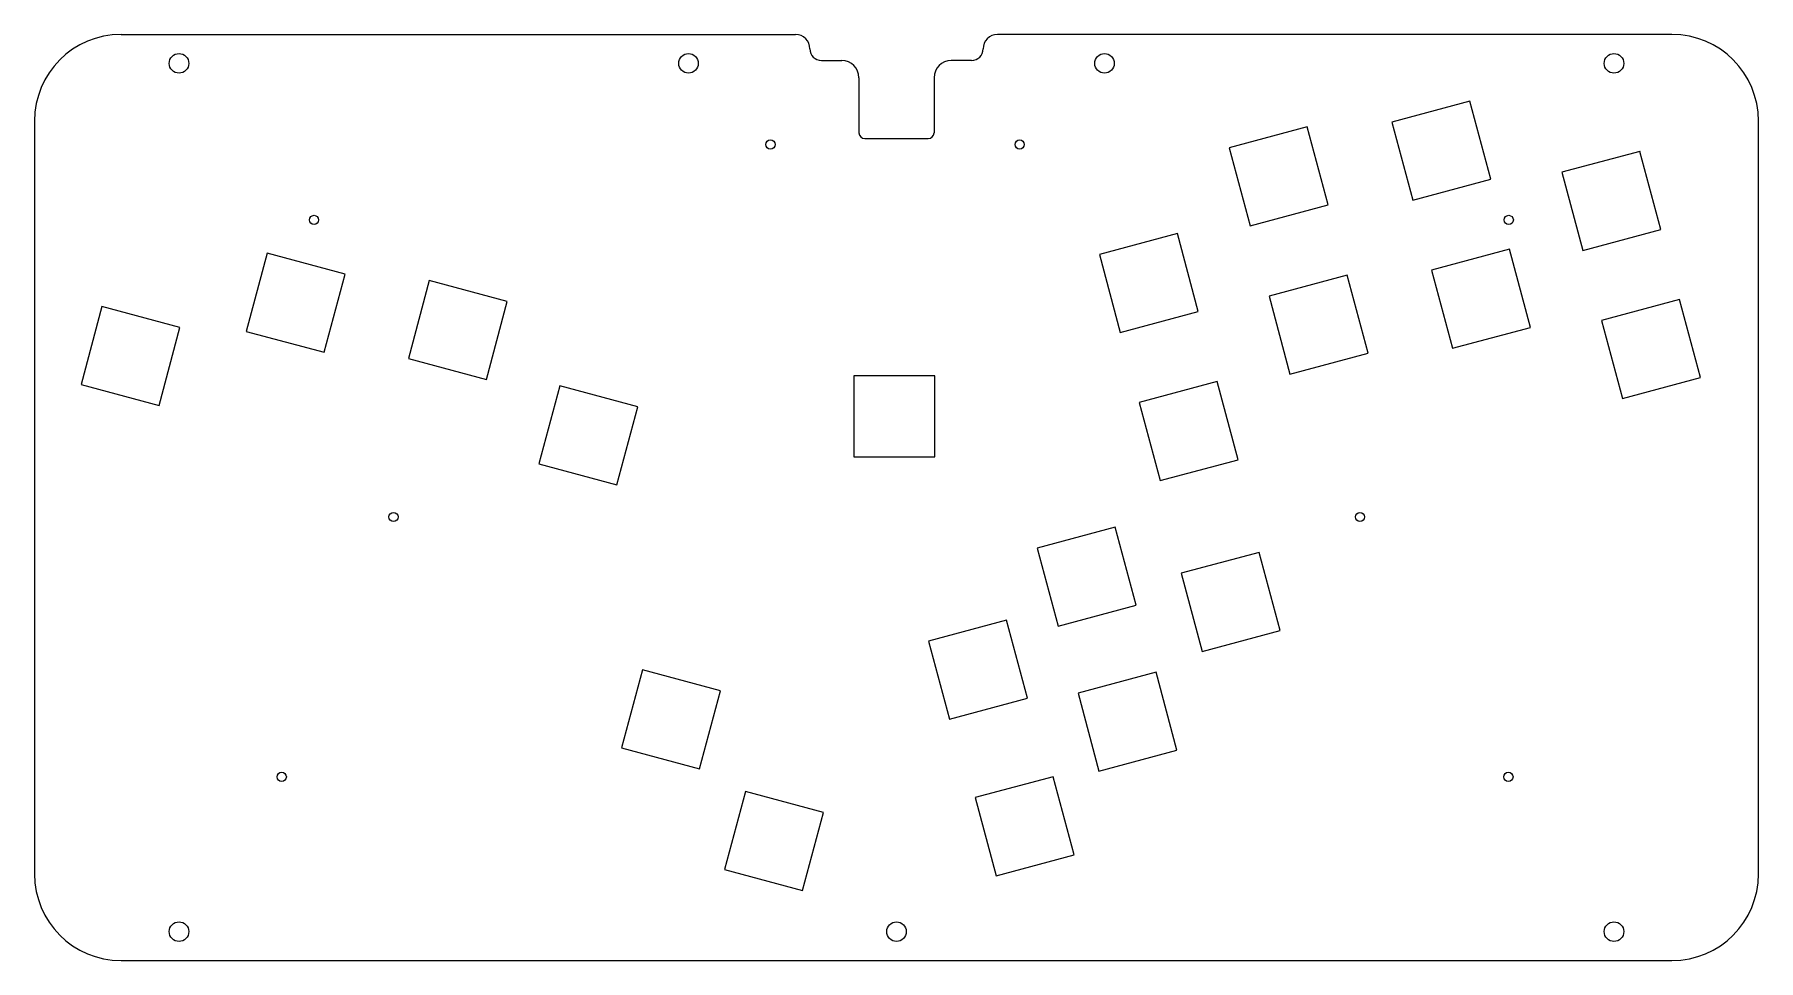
# Model space of a CAD drawing. Header units: millimetres. Extents: x 0 to 299, y 0 to 160.
import ezdxf

# ---------------------------------------------------------------- set-up
doc = ezdxf.new("R2010")
doc.units = ezdxf.units.MM
doc.header["$MEASUREMENT"] = 0
doc.layers.add('BLACK', color=7, linetype='Continuous')

msp = doc.modelspace()

# ---------------------------------------------------------------- linework, layer by layer
for p, q in [((15, 160.4), (131.9, 160.4)), ((283.8, 160.4), (166.9, 160.4)), ((136.4, 155.9), (139.9, 155.9)), ((162.4, 155.9), (158.9, 155.9)), ((142.9, 152.9), (142.9, 143.38)), ((155.9, 152.9), (155.9, 143.38)), ((248.76, 148.86), (235.23, 145.24)), ((252.38, 135.34), (248.76, 148.86)), ((0, 145.4), (0, 15)), ((220.6, 144.39), (207.07, 140.77)), ((224.22, 130.87), (220.6, 144.39)), ((235.23, 145.24), (238.86, 131.71)), ((298.8, 15), (298.8, 145.4)), ((143.9, 142.38), (154.9, 142.38)), ((207.07, 140.77), (210.7, 127.25)), ((278.24, 140.16), (264.71, 136.53)), ((281.86, 126.63), (278.24, 140.16)), ((238.86, 131.71), (252.38, 135.34)), ((264.71, 136.53), (268.34, 123.01)), ((210.7, 127.25), (224.22, 130.87)), ((198.09, 125.94), (184.57, 122.32)), ((201.71, 112.42), (198.09, 125.94)), ((268.34, 123.01), (281.86, 126.63)), ((255.65, 123.19), (242.13, 119.57)), ((259.28, 109.67), (255.65, 123.19)), ((40.34, 122.5), (36.71, 108.98)), ((53.86, 118.88), (40.34, 122.5)), ((184.57, 122.32), (188.19, 108.8)), ((242.13, 119.57), (245.75, 106.04)), ((50.23, 105.35), (53.86, 118.88)), ((68.43, 117.79), (64.81, 104.27)), ((81.95, 114.17), (68.43, 117.79)), ((227.49, 118.72), (213.97, 115.1)), ((231.12, 105.2), (227.49, 118.72)), ((78.33, 100.65), (81.95, 114.17)), ((213.97, 115.1), (217.59, 101.58)), ((285.13, 114.49), (271.61, 110.86)), ((288.76, 100.96), (285.13, 114.49)), ((11.7, 113.3), (8.07, 99.77)), ((25.22, 109.67), (11.7, 113.3)), ((188.19, 108.8), (201.71, 112.42)), ((271.61, 110.86), (275.23, 97.34)), ((21.6, 96.15), (25.22, 109.67)), ((36.71, 108.98), (50.23, 105.35)), ((245.75, 106.04), (259.28, 109.67)), ((217.59, 101.58), (231.12, 105.2)), ((64.81, 104.27), (78.33, 100.65)), ((8.07, 99.77), (21.6, 96.15)), ((91.05, 99.56), (87.43, 86.03)), ((104.58, 95.93), (91.05, 99.56)), ((156.03, 101.27), (142.03, 101.27)), ((142.03, 101.27), (142.03, 87.27)), ((156.03, 87.27), (156.03, 101.27)), ((204.98, 100.27), (191.46, 96.65)), ((208.61, 86.75), (204.98, 100.27)), ((275.23, 97.34), (288.76, 100.96)), ((100.95, 82.41), (104.58, 95.93)), ((191.46, 96.65), (195.08, 83.13)), ((142.03, 87.27), (156.03, 87.27)), ((195.08, 83.13), (208.61, 86.75)), ((87.43, 86.03), (100.95, 82.41)), ((187.31, 75.06), (173.79, 71.44)), ((190.93, 61.54), (187.31, 75.06)), ((173.79, 71.44), (177.41, 57.91)), ((212.28, 70.69), (198.75, 67.07)), ((215.9, 57.17), (212.28, 70.69)), ((198.75, 67.07), (202.38, 53.54)), ((177.41, 57.91), (190.93, 61.54)), ((168.48, 58.95), (154.95, 55.33)), ((172.1, 45.43), (168.48, 58.95)), ((202.38, 53.54), (215.9, 57.17)), ((154.95, 55.33), (158.58, 41.81)), ((105.38, 50.36), (101.76, 36.84)), ((118.9, 46.74), (105.38, 50.36)), ((194.38, 49.94), (180.86, 46.31)), ((198, 36.41), (194.38, 49.94)), ((115.28, 33.22), (118.9, 46.74)), ((158.58, 41.81), (172.1, 45.43)), ((180.86, 46.31), (184.48, 32.79)), ((101.76, 36.84), (115.28, 33.22)), ((184.48, 32.79), (198, 36.41)), ((176.55, 31.83), (163.03, 28.21)), ((180.17, 18.31), (176.55, 31.83)), ((123.21, 29.26), (119.59, 15.74)), ((136.74, 25.64), (123.21, 29.26)), ((163.03, 28.21), (166.65, 14.69)), ((133.11, 12.11), (136.74, 25.64)), ((166.65, 14.69), (180.17, 18.31)), ((119.59, 15.74), (133.11, 12.11)), ((15, 0), (283.8, 0))]:
    msp.add_line(p, q)
for centre, radius in [((25.05, 155.4), 1.7), ((113.35, 155.4), 1.7), ((185.45, 155.4), 1.7), ((273.75, 155.4), 1.7), ((127.55, 141.35), 0.8), ((170.74, 141.35), 0.8), ((48.45, 128.28), 0.8), ((255.51, 128.28), 0.8), ((62.22, 76.83), 0.8), ((229.73, 76.83), 0.8), ((42.85, 31.8), 0.8), ((255.45, 31.8), 0.8), ((25.05, 5), 1.7), ((149.4, 5), 1.7), ((273.75, 5), 1.7)]:
    msp.add_circle(centre, radius)
for centre, radius, start, end in [((15, 145.4), 15, 90, 180), ((131.9, 157.9), 2.5, 0, 90), ((166.9, 157.9), 2.5, 90, 180), ((283.8, 145.4), 15, 0, 90), ((136.4, 157.9), 2, 180, 270), ((139.9, 152.9), 3, 0, 90), ((158.9, 152.9), 3, 90, 180), ((162.4, 157.9), 2, 270, 0), ((143.9, 143.38), 1, 180, 270), ((154.9, 143.38), 1, 270, 0), ((15, 15), 15, 180, 270), ((283.8, 15), 15, 270, 0)]:
    msp.add_arc(centre, radius, start, end)
at = {"layer": 'BLACK', "linetype": 'Continuous'}
for p, q in [((278.23, 140.18), (278.25, 140.18)), ((278.25, 140.18), (278.26, 140.16)), ((278.26, 140.16), (278.26, 140.16)), ((268.32, 122.99), (268.31, 123)), ((268.34, 122.99), (268.32, 122.99)), ((268.34, 122.99), (268.34, 122.99))]:
    msp.add_line(p, q, dxfattribs=at)

doc.saveas('drawing.dxf')
